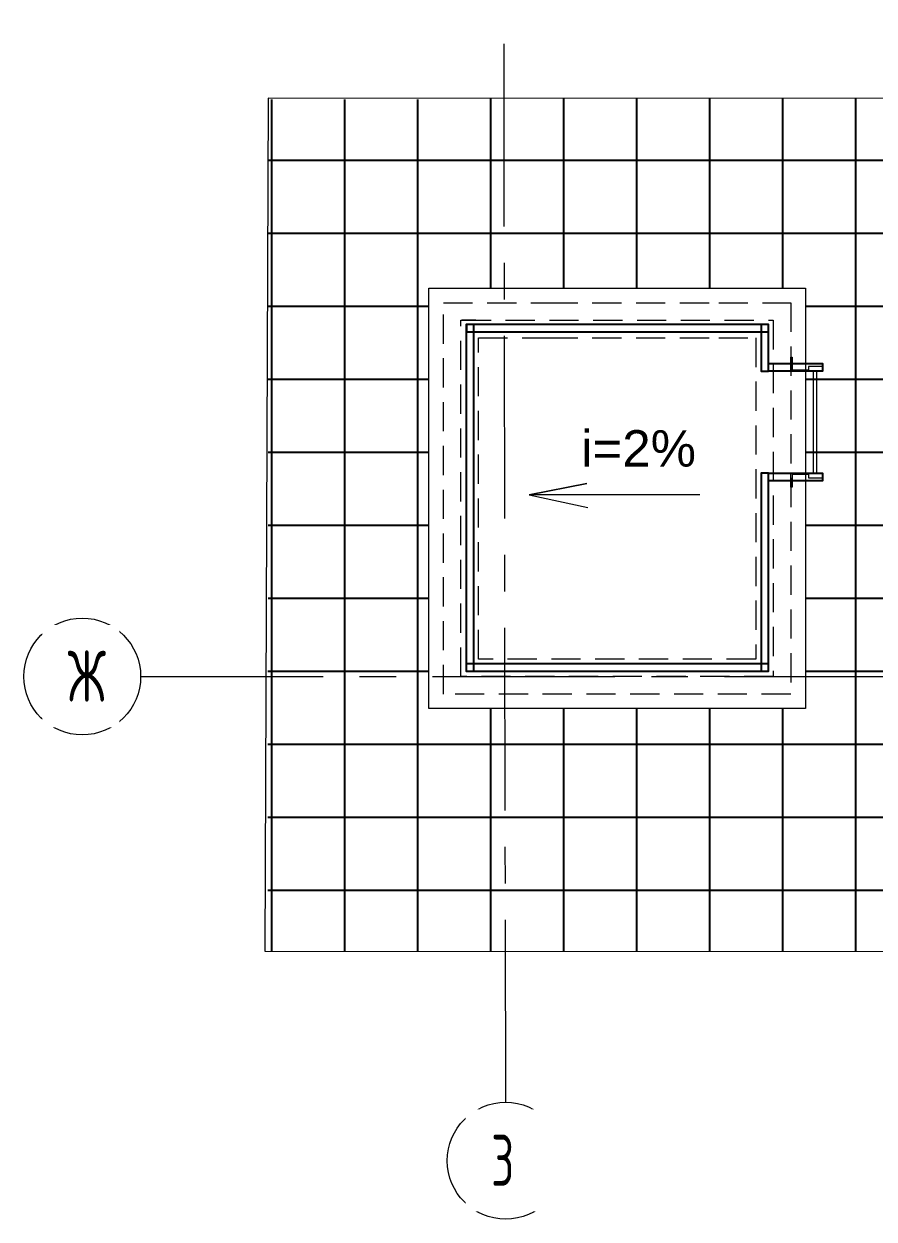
# Model space of a CAD drawing. Header units: millimetres. Extents: x -4447806 to 13389969, y -2188499 to 852203.
# Drawn here: x 4447283 to 4453108, y -634688 to -626501 of the extents above; entities that cross this region are included whole.
import ezdxf

# ---------------------------------------------------------------- set-up
doc = ezdxf.new("R2010")
doc.units = ezdxf.units.MM
doc.linetypes.add('CENTER', pattern=[2, 1.25, -0.25, 0.25, -0.25])
doc.linetypes.add('HIDDEN', pattern=[6, 4, -2])
for name, color, linetype, lineweight in [('!!!_АР_отделка', 92, 'Continuous', 13), ('АР_Лестницы ограждение', 94, 'Continuous', 25), ('АР_Оси', 195, 'Continuous', 9), ('АР_тонкая линия', 250, 'Continuous', 0), ('перекр 0.3', 181, 'Continuous', 30), ('РАЗМЕРЫ ВНУТРЕННИЕ', 137, 'Continuous', 5), ('Специальное оборудование', 7, 'Continuous', 9)]:
    doc.layers.add(name, color=color, linetype=linetype, lineweight=lineweight)
doc.layers.add('АР_Кровля дорожки', color=245, linetype='Continuous')
doc.styles.get("Standard").update_dxf_attribs({"font": 'arial.ttf'})
doc.styles.add('ГОСТ 2.304', font='CS_Gost2304.shx')
pattern_1 = [(90, (4778982.3, -563434.9), (-500, 0), []), (180, (4778982.3, -563434.9), (-3e-14, -500), [])]

# ---------------------------------------------------------------- blocks, each defined once
blk = doc.blocks.new('LADDER_12760 - LADDER_12760-5164013-3_1 этаж')
at = {"layer": 'Специальное оборудование'}
for p, q in [((25, 95), (-50, 95)), ((-50, 95), (-50, 88)), ((-50, 88), (18, 88)), ((18, 88), (18, 0)), ((25, 0), (25, 95)), ((575, 95), (575, 0)), ((650, 95), (575, 95)), ((582, 0), (582, 88)), ((582, 88), (650, 88)), ((650, 88), (650, 95)), ((0, 0), (25, 0)), ((0, -76.2), (0, 0)), ((25, 0), (25, -76.2)), ((575, 0), (600, 0)), ((575, -76.2), (575, 0)), ((600, 0), (600, -76.2)), ((25, -25.4), (575, -25.4)), ((575, -45.4), (25, -45.4)), ((25, -76.2), (0, -76.2)), ((600, -76.2), (575, -76.2))]:
    blk.add_line(p, q, dxfattribs=at)
blk = doc.blocks.new('A$C6f2de472')
at = {"layer": 'АР_тонкая линия', "ltscale": 100}
for p, q in [((54.6, -68.5), (54.6, -734.3)), ((54.6, -734.3), (9.6, -509.7)), ((9.6, -509.7), (54.6, -734.3)), ((54.6, -734.3), (103.6, -505.6))]:
    blk.add_line(p, q, dxfattribs=at)

msp = doc.modelspace()

# ---------------------------------------------------------------- hatches: boundary and pattern name
at = {"layer": 'АР_Кровля дорожки', "ltscale": 120, "true_color": 0x636466}
h = msp.add_hatch(dxfattribs=at)
h.set_pattern_fill('ANSI37', color=251, scale=4000, angle=45, double=1)
h.set_pattern_definition(pattern_1)
h.paths.add_polyline_path([(4450055.68, -632852.291), (4448954.089, -632851.972), (4448957.139, -627019.378), (4450058.73, -627019.697)])
h = msp.add_hatch(dxfattribs=at)
h.set_pattern_fill('ANSI37', color=251, scale=4000, angle=45, double=1)
h.set_pattern_definition(pattern_1)
h.paths.add_polyline_path([(4452636.116, -628311.225), (4450055.042, -628310.912), (4450055.646, -627011.318), (4452636.72, -627011.631)])
h = msp.add_hatch(dxfattribs=at)
h.set_pattern_fill('ANSI37', color=251, scale=4000, angle=45, double=1)
h.set_pattern_definition(pattern_1)
h.paths.add_polyline_path([(4453739.058, -632851.793), (4452635.656, -632851.474), (4452638.706, -627011.156), (4453742.108, -627011.475)])
h = msp.add_hatch(dxfattribs=at)
h.set_pattern_fill('ANSI37', color=251, scale=4000, angle=45, double=1)
h.set_pattern_definition(pattern_1)
h.paths.add_polyline_path([(4452642.554, -632854.433), (4450031.29, -632853.474), (4450058.139, -631191.24), (4452643.788, -631191.553)])

# ---------------------------------------------------------------- linework, layer by layer
at = {"layer": '!!!_АР_отделка', "color": 18, "true_color": 0x000000}
msp.add_lwpolyline([(4452637.253, -631191.357), (4450057.276, -631191.436), (4450057.112, -628311.108), (4452637.089, -628311.029)], close=True, dxfattribs=at)
at = {"layer": 'АР_Лестницы ограждение', "color": 18, "lineweight": 25, "true_color": 0x000000}
for points in [[(4450364.492, -630934.564), (4450364.492, -628560.081), (4450313.692, -628560.081), (4450313.692, -630934.564)], [(4450314.453, -628610.881), (4452385.569, -628610.881), (4452385.569, -628560.081), (4450314.453, -628560.081)], [(4452385.569, -628879.661), (4452385.569, -628560.081), (4452334.769, -628560.081), (4452334.769, -628879.661)], [(4452385.569, -628826.218), (4452754.467, -628826.218), (4452754.467, -628879.66), (4452385.569, -628879.66)], [(4452385.569, -630934.564), (4452385.569, -629578.435), (4452334.769, -629578.435), (4452334.769, -630934.564)], [(4452385.569, -629578.435), (4452754.467, -629578.435), (4452754.467, -629631.878), (4452385.569, -629631.878)], [(4450313.692, -630934.564), (4452385.569, -630934.564), (4452385.569, -630883.764), (4450313.692, -630883.764)]]:
    msp.add_lwpolyline(points, close=True, dxfattribs=at)
at = {"layer": 'АР_Оси', "linetype": 'CENTER', "ltscale": 1000}
for p, q in [((4450583.742, -633887.969), (4450572.386, -626500.773)), ((4448082.716, -630971.291), (4453738.302, -630971.29))]:
    msp.add_line(p, q, dxfattribs=at)
at = {"layer": 'АР_Оси', "ltscale": 0.5}
for centre in [(4447682.716, -630971.291), (4450583.742, -634287.969)]:
    msp.add_circle(centre, 400, dxfattribs=at)
at = {"layer": 'перекр 0.3', "color": 7, "linetype": 'HIDDEN', "lineweight": 5, "ltscale": 50}
for points in [[(4452043.985, -628411.163), (4452536.798, -628411.118), (4452537.137, -631091.324), (4450157.137, -631091.47), (4450157.173, -628411.264), (4450876.985, -628411.218), (4452043.985, -628411.163)], [(4450283.633, -628531.34), (4452416.993, -628531.194), (4452417.129, -630971.331), (4450277.129, -630971.462), (4450276.993, -628531.333), (4450379.337, -628531.332), (4450283.633, -628531.34)], [(4452044, -628651.239), (4452044, -628651.239), (4452297, -628651.208), (4452297.122, -630851.338), (4450397.122, -630851.455), (4450397, -628651.325), (4450877, -628651.294), (4452044, -628651.239)]]:
    msp.add_lwpolyline(points, dxfattribs=at)
at = {"layer": 'РАЗМЕРЫ ВНУТРЕННИЕ', "color": 18, "true_color": 0x000000}
for points in [[(4448957.137, -627009.993), (4448933.152, -632852.155), (4453738.27, -632855.107)], [(4453738.273, -627011.784), (4448957.137, -627009.993), (4448957.137, -627009.993)]]:
    msp.add_lwpolyline(points, dxfattribs=at)

# ---------------------------------------------------------------- block references
at = {"layer": 'АР_тонкая линия', "ltscale": 100, "xscale": 1.754367527776944, "yscale": 1.754367527776944, "zscale": 1.754367527776944, "rotation": 270.0000000001065}
msp.add_blockref('A$C6f2de472', (4452033.294, -629631.348), dxfattribs=at)
at = {"layer": 'Специальное оборудование', "xscale": -1.2705, "yscale": 1.2705, "zscale": 1.2705, "rotation": 90.00000000000024}
msp.add_blockref('LADDER_12760 - LADDER_12760-5164013-3_1 этаж', (4452657.655, -628847.898), dxfattribs=at)

# ---------------------------------------------------------------- texts
at = {"layer": 'АР_тонкая линия', "ltscale": 100, "insert": (4451101.458, -629283.815), "char_height": 250, "width": 682.5, "attachment_point": 1}
msp.add_mtext('i=2%', dxfattribs=at)

# ---------------------------------------------------------------- next in the draw order: texts
at = {"layer": 'АР_Оси', "insert": (4447582.895, -630793.512), "char_height": 350, "width": 178.20564, "attachment_point": 1, "line_spacing_factor": 1.149209, "style": 'ГОСТ 2.304', "bg_fill": 2}
msp.add_mtext('{\\W0.8;Ж}', dxfattribs=at)
at = {"layer": 'АР_Оси', "insert": (4450483.921, -634110.191), "char_height": 350, "attachment_point": 1, "line_spacing_factor": 1.149209, "style": 'ГОСТ 2.304', "bg_fill": 2}
msp.add_mtext('{\\W0.8;3}', dxfattribs=at)

doc.saveas('drawing.dxf')
